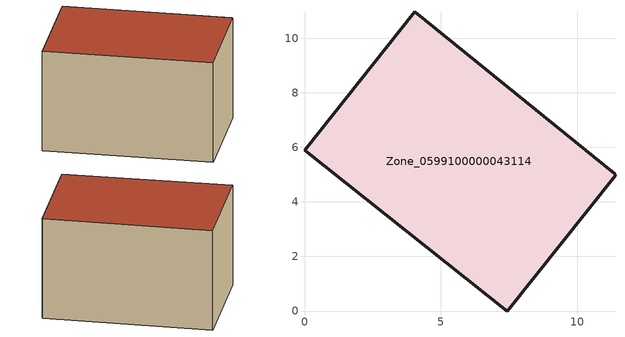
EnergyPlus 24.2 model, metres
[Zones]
Zone_0599100000043114
 floor ground (C_G): 7.43,0 0,5.89 4.05,10.97 11.38,5.03 11.39,4.96 z0.4
 wall outside (C_F): 0,5.89 7.43,0 11.39,4.96 11.38,5.03 4.05,10.97 0,5.89 z0.4:6.29
 roof outside (C_R): 11.39,4.96 11.38,5.03 4.05,10.97 0,5.89 7.43,0 z6.29
[BUILDING]
Pand.0599100000043114: North Axis=0; Terrain=City; Loads Convergence Tolerance Value=0.04; Temperature Convergence Tolerance Value=0.4; Solar Distribution=FullExterior; Maximum Number of Warmup Days=25; Minimum Number of Warmup Days=1
[Site:Location]
Rotterdam.The.Hague.AP_ZH_NLD Design_Conditions: Latitude=51.96; Longitude=4.45; Time Zone=1; Elevation=-4.5
[SITE:GROUNDTEMPERATURE:BUILDINGSURFACE]
18, 18, 18, 18, 18, 18, 18, 18, 18, 18, 18, 18
[MATERIAL] Thermal Absorptance=0.9; Solar Absorptance=0.7; Visible Absorptance=0.7
Name | Roughness | Thickness | Conductivity | Density | Specific Heat
G.TC.1946-1964 | MediumSmooth | 0.15 | 1 | 540 | 1210
F.TC.1946-1964 | Rough | 0.3 | 0.857143 | 1920 | 840
R.TC.1946-1964 | MediumRough | 0.2 | 0.235294 | 1500 | 1000
[CONSTRUCTION]
C_G: G.TC.1946-1964
C_F: F.TC.1946-1964
C_R: R.TC.1946-1964
[ZONE]
Zone_0599100000043114: Type=1; Multiplier=1; Ceiling Height=Autocalculate; Volume=Autocalculate; Floor Area=autocalculate; Part of Total Floor Area=Yes
[ZONEINFILTRATION:DESIGNFLOWRATE]
Infil_Zone_0599100000043114: Zone or ZoneList or Space or SpaceList=Zone_0599100000043114; Schedule=AlwaysOn; Design Flow Rate Calculation Method=Flow/Area; Flow Rate per Floor Area=0.003; Constant Term Coefficient=1; Temperature Term Coefficient=0; Velocity Term Coefficient=0; Velocity Squared Term Coefficient=0
[HVACTEMPLATE:ZONE:IDEALLOADSAIRSYSTEM]
Zone_0599100000043114: Maximum Heating Supply Air Temperature=50; Minimum Cooling Supply Air Temperature=13; Maximum Heating Supply Air Humidity Ratio=0.0156; Minimum Cooling Supply Air Humidity Ratio=0.0077; Heating Limit=NoLimit; Cooling Limit=NoLimit; Dehumidification Control Type=ConstantSensibleHeatRatio; Cooling Sensible Heat Ratio=0.7; Dehumidification Setpoint=60; Humidification Control Type=None; Humidification Setpoint=30; Outdoor Air Method=None; Outdoor Air Flow Rate per Person=0.00944; Outdoor Air Flow Rate per Zone Floor Area=0; Outdoor Air Flow Rate per Zone=0; Demand Controlled Ventilation Type=None; Outdoor Air Economizer Type=NoEconomizer; Heat Recovery Type=None; Sensible Heat Recovery Effectiveness=0.7; Latent Heat Recovery Effectiveness=0.65
[ZONECONTROL:THERMOSTAT]
ThermostatControl_Zone_0599100000043114: Zone or ZoneList=Zone_0599100000043114; Control Type Schedule=DualSetpointControlType; Control 1=Thermostat_Zone_0599100000043114; Temperature Difference Between Cutout And Setpoint=0
[THERMOSTATSETPOINT:DUALSETPOINT]
Thermostat_Zone_0599100000043114: Heating Setpoint Temperature Schedule=HeatingSetpoint_Zone_0599100000043114; Cooling Setpoint Temperature Schedule=CoolingSetpoint_Zone_0599100000043114
[SCHEDULE:COMPACT]
HeatingSetpoint_Zone_0599100000043114: Through: 12/31, For: AllDays, Until: 24:00, 21
CoolingSetpoint_Zone_0599100000043114: Through: 12/31, For: AllDays, Until: 24:00, 24
DualSetpointControlType: Through: 12/31, For: AllDays, Until: 24:00, 4
AlwaysOn: Through: 12/31, For: AllDays, Until: 24:00, 1
